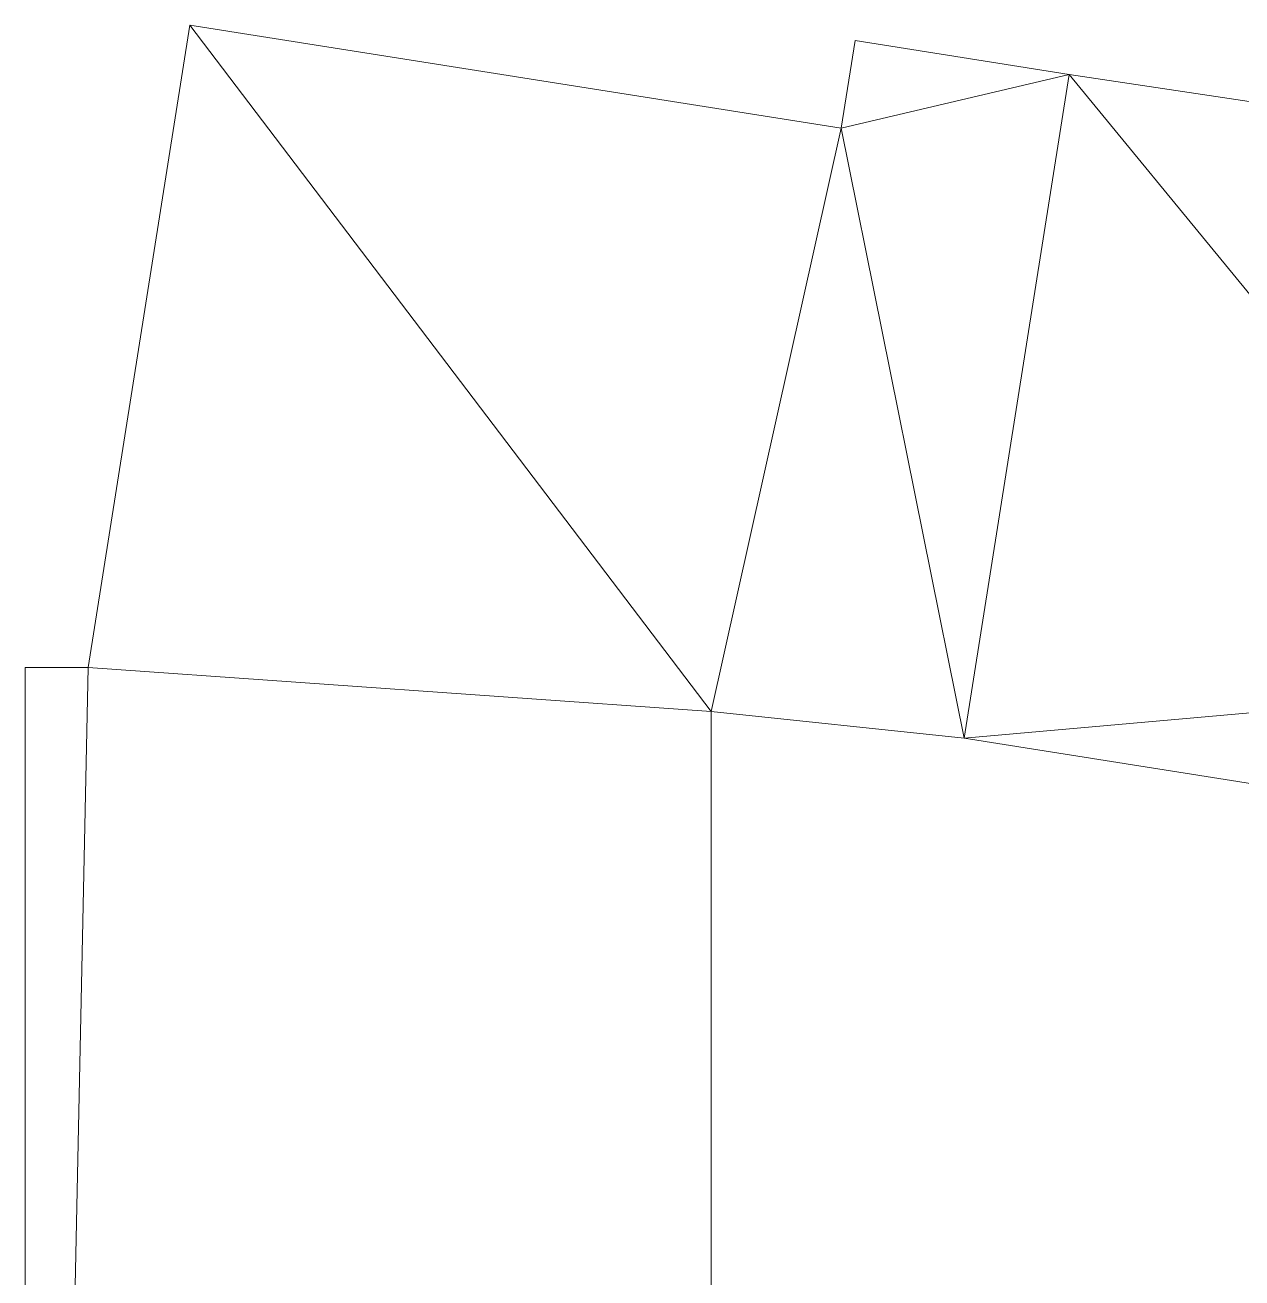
# Model space of a CAD drawing. Header units: inches. Extents: x -103556 to 1920310, y -1393088 to 690320.
# Drawn here: x -103556 to 402411, y 169468 to 690320 of the extents above; entities that cross this region are included whole.
import ezdxf

# ---------------------------------------------------------------- set-up
doc = ezdxf.new("R2010")
doc.units = ezdxf.units.IN
doc.header["$MEASUREMENT"] = 0
doc.layers.add('A-CLNG-SUSP', color=5, linetype='Continuous', lineweight=13)
doc.layers.add('A-WALL', color=2, linetype='Continuous', lineweight=13)

msp = doc.modelspace()

# ---------------------------------------------------------------- meshes
at = {"layer": 'A-CLNG-SUSP'}
mesh = msp.add_polyface(dxfattribs=at)
corners = [(241533, 683934, 91682), (235751, 647429, 91682), (-35050, 690320, 91682), (-77347, 423264, 91682), (-103556, 423264, 91682), (-103556, -822920, 91682), (181716, -822920, 91682), (181716, 404968, 91682), (286874, 393915, 91682), (330575, 669832, 91682)]
mesh.append_faces([[corners[k] for k in face] for face in [(3, 7, 2)]], dxfattribs={"vtx0": -1, "vtx1": -1})
mesh.append_faces([[corners[k] for k in face] for face in [(7, 8, 1, 2)]], dxfattribs={"vtx1": -1, "vtx3": -1})
mesh.append_faces([[corners[k] for k in face] for face in [(9, 0, 1, 8), (3, 4, 5)]], dxfattribs={"vtx2": -1})
mesh.append_faces([[corners[k] for k in face] for face in [(5, 6, 7, 3)]], dxfattribs={"vtx2": -1, "vtx3": -1})
mesh = msp.add_polyface(dxfattribs=at)
corners = [(241533, 683934, 91680), (330575, 669832, 91680), (286874, 393915, 91680), (181716, 404968, 91680), (181716, -822920, 91680), (-103556, -822920, 91680), (-103556, 423264, 91680), (-77347, 423264, 91680), (-35050, 690320, 91680), (235751, 647429, 91680)]
mesh.append_faces([[corners[k] for k in face] for face in [(1, 9, 0)]], dxfattribs={"vtx0": -1})
mesh.append_faces([[corners[k] for k in face] for face in [(3, 7, 8, 9)]], dxfattribs={"vtx0": -1, "vtx3": -1})
mesh.append_faces([[corners[k] for k in face] for face in [(6, 7, 5)]], dxfattribs={"vtx1": -1})
mesh.append_faces([[corners[k] for k in face] for face in [(2, 3, 9, 1)]], dxfattribs={"vtx1": -1, "vtx2": -1})
mesh.append_faces([[corners[k] for k in face] for face in [(3, 4, 5, 7)]], dxfattribs={"vtx2": -1, "vtx3": -1})
mesh = msp.add_polyface(dxfattribs=at)
corners = [(-77347, 423264, 91682), (-35050, 690320, 91682), (-35050, 690320, 91680), (-77347, 423264, 91680)]
mesh.append_faces([[corners[k] for k in face] for face in [(0, 1, 2, 3)]])
mesh = msp.add_polyface(dxfattribs=at)
corners = [(-35050, 690320, 91682), (235751, 647429, 91682), (235751, 647429, 91680), (-35050, 690320, 91680)]
mesh.append_faces([[corners[k] for k in face] for face in [(0, 1, 2, 3)]])
mesh = msp.add_polyface(dxfattribs=at)
corners = [(235751, 647429, 91682), (241533, 683934, 91682), (241533, 683934, 91680), (235751, 647429, 91680)]
mesh.append_faces([[corners[k] for k in face] for face in [(0, 1, 2, 3)]])
mesh = msp.add_polyface(dxfattribs=at)
corners = [(241533, 683934, 91682), (330575, 669832, 91682), (330575, 669832, 91680), (241533, 683934, 91680)]
mesh.append_faces([[corners[k] for k in face] for face in [(0, 1, 2, 3)]])
mesh = msp.add_polyface(dxfattribs=at)
corners = [(286866, 393916, 132866), (529276, 355522, 132866), (538888, 416206, 132866), (651050, 398441, 132866), (642122, 342072, 132866), (693237, 333976, 132866), (722353, 611002, 132866), (330567, 669833, 132866)]
mesh.append_faces([[corners[k] for k in face] for face in [(3, 6, 2)]], dxfattribs={"vtx0": -1, "vtx1": -1})
mesh.append_faces([[corners[k] for k in face] for face in [(2, 6, 7, 0)]], dxfattribs={"vtx0": -1, "vtx3": -1})
mesh.append_faces([[corners[k] for k in face] for face in [(0, 1, 2)]], dxfattribs={"vtx2": -1})
mesh.append_faces([[corners[k] for k in face] for face in [(3, 4, 5, 6)]], dxfattribs={"vtx3": -1})
mesh = msp.add_polyface(dxfattribs=at)
corners = [(286866, 393916, 132864), (330567, 669833, 132864), (722353, 611002, 132864), (693237, 333976, 132864), (642122, 342072, 132864), (651050, 398441, 132864), (538888, 416206, 132864), (529276, 355522, 132864)]
mesh.append_faces([[corners[k] for k in face] for face in [(2, 5, 6, 1)]], dxfattribs={"vtx0": -1, "vtx2": -1})
mesh.append_faces([[corners[k] for k in face] for face in [(3, 4, 5, 2)]], dxfattribs={"vtx2": -1})
mesh.append_faces([[corners[k] for k in face] for face in [(6, 7, 0, 1)]], dxfattribs={"vtx3": -1})
mesh = msp.add_polyface(dxfattribs=at)
corners = [(286866, 393916, 132866), (330567, 669833, 132866), (330567, 669833, 132864), (286866, 393916, 132864)]
mesh.append_faces([[corners[k] for k in face] for face in [(0, 1, 2, 3)]])
mesh = msp.add_polyface(dxfattribs=at)
corners = [(330575, 669832, 91682), (286874, 393915, 91682), (286874, 393915, 91680), (330575, 669832, 91680)]
mesh.append_faces([[corners[k] for k in face] for face in [(0, 1, 2, 3)]])
mesh = msp.add_polyface(dxfattribs=at)
corners = [(330567, 669833, 132866), (722353, 611002, 132866), (722353, 611002, 132864), (330567, 669833, 132864)]
mesh.append_faces([[corners[k] for k in face] for face in [(0, 1, 2, 3)]])
mesh = msp.add_polyface(dxfattribs=at)
corners = [(-103556, 423264, 91682), (-77347, 423264, 91682), (-77347, 423264, 91680), (-103556, 423264, 91680)]
mesh.append_faces([[corners[k] for k in face] for face in [(3, 0, 1, 2)]])
mesh = msp.add_polyface(dxfattribs=at)
corners = [(-103556, -822920, 91682), (-103556, 423264, 91682), (-103556, 423264, 91680), (-103556, -822920, 91680)]
mesh.append_faces([[corners[k] for k in face] for face in [(3, 0, 1, 2)]])
mesh = msp.add_polyface(dxfattribs=at)
corners = [(422916, -684000, 64850), (422916, -822912, 64850), (493612, -822912, 64850), (493612, -794064, 64850), (513588, -794064, 64850), (513588, -1016360, 64850), (129983, -1023056, 64850), (129983, -1122168, 64850), (129983, -1137566, 64850), (469827, -1137566, 64850), (469827, -1116550, 64850), (1920310, -1091232, 64850), (1886767, 173467, 64850), (1626695, 173467, 64850), (1626695, 42707, 64850), (1767286, 46436, 64850), (1792691, -911443, 64850), (1637747, -911443, 64850), (1637747, -978259, 64850), (793892, -992989, 64850), (793892, -929205, 64850), (638852, -929205, 64850), (624249, 314010, 64850), (637952, 400524, 64850), (547043, 414922, 64850), (538121, 330039, 64850), (507210, 330039, 64850), (507210, -700617, 64850), (486370, -700617, 64850), (486370, -624825, 64850), (181712, -624825, 64850), (181712, -684000, 64850)]
mesh.append_faces([[corners[k] for k in face] for face in [(0, 29, 30, 31)]], dxfattribs={"vtx0": -1})
mesh.append_faces([[corners[k] for k in face] for face in [(3, 28, 0)]], dxfattribs={"vtx0": -1, "vtx1": -1, "vtx2": -1})
mesh.append_faces([[corners[k] for k in face] for face in [(5, 10, 19, 21)]], dxfattribs={"vtx0": -1, "vtx1": -1, "vtx2": -1, "vtx3": -1})
mesh.append_faces([[corners[k] for k in face] for face in [(0, 28, 29), (12, 15, 16, 11), (11, 18, 19, 10)]], dxfattribs={"vtx0": -1, "vtx2": -1})
mesh.append_faces([[corners[k] for k in face] for face in [(22, 25, 26, 27), (10, 5, 6, 7)]], dxfattribs={"vtx0": -1, "vtx3": -1})
mesh.append_faces([[corners[k] for k in face] for face in [(20, 21, 19)]], dxfattribs={"vtx1": -1})
mesh.append_faces([[corners[k] for k in face] for face in [(4, 5, 21)]], dxfattribs={"vtx1": -1, "vtx2": -1})
mesh.append_faces([[corners[k] for k in face] for face in [(21, 22, 27, 4)]], dxfattribs={"vtx1": -1, "vtx2": -1, "vtx3": -1})
mesh.append_faces([[corners[k] for k in face] for face in [(27, 28, 3, 4)]], dxfattribs={"vtx1": -1, "vtx3": -1})
mesh.append_faces([[corners[k] for k in face] for face in [(23, 24, 25, 22), (13, 14, 15, 12), (1, 2, 3, 0)]], dxfattribs={"vtx2": -1})
mesh.append_faces([[corners[k] for k in face] for face in [(16, 17, 18, 11)]], dxfattribs={"vtx2": -1, "vtx3": -1})
mesh.append_faces([[corners[k] for k in face] for face in [(7, 8, 9, 10)]], dxfattribs={"vtx3": -1})
mesh = msp.add_polyface(dxfattribs=at)
corners = [(422916, -684000, 64848), (181712, -684000, 64848), (181712, -624825, 64848), (486370, -624825, 64848), (486370, -700617, 64848), (507210, -700617, 64848), (507210, 330039, 64848), (538121, 330039, 64848), (547043, 414922, 64848), (637952, 400524, 64848), (624249, 314010, 64848), (638852, -929205, 64848), (793892, -929205, 64848), (793892, -992989, 64848), (1637747, -978259, 64848), (1637747, -911443, 64848), (1792691, -911443, 64848), (1767286, 46436, 64848), (1626695, 42707, 64848), (1626695, 173467, 64848), (1886767, 173467, 64848), (1920310, -1091232, 64848), (469827, -1116550, 64848), (469827, -1137566, 64848), (129983, -1137566, 64848), (129983, -1122168, 64848), (129983, -1023056, 64848), (513588, -1016360, 64848), (513588, -794064, 64848), (493612, -794064, 64848), (493612, -822912, 64848), (422916, -822912, 64848)]
mesh.append_faces([[corners[k] for k in face] for face in [(16, 21, 14, 15)]], dxfattribs={"vtx0": -1, "vtx1": -1})
mesh.append_faces([[corners[k] for k in face] for face in [(29, 0, 4), (11, 28, 5)]], dxfattribs={"vtx0": -1, "vtx1": -1, "vtx2": -1})
mesh.append_faces([[corners[k] for k in face] for face in [(13, 22, 27, 11)]], dxfattribs={"vtx0": -1, "vtx1": -1, "vtx2": -1, "vtx3": -1})
mesh.append_faces([[corners[k] for k in face] for face in [(29, 4, 5, 28), (0, 3, 4)]], dxfattribs={"vtx0": -1, "vtx2": -1})
mesh.append_faces([[corners[k] for k in face] for face in [(22, 25, 26, 27)]], dxfattribs={"vtx0": -1, "vtx3": -1})
mesh.append_faces([[corners[k] for k in face] for face in [(2, 3, 0, 1)]], dxfattribs={"vtx1": -1})
mesh.append_faces([[corners[k] for k in face] for face in [(27, 28, 11), (6, 7, 10)]], dxfattribs={"vtx1": -1, "vtx2": -1})
mesh.append_faces([[corners[k] for k in face] for face in [(13, 14, 21, 22), (10, 11, 5, 6), (20, 21, 16, 17)]], dxfattribs={"vtx1": -1, "vtx3": -1})
mesh.append_faces([[corners[k] for k in face] for face in [(23, 24, 25, 22), (11, 12, 13)]], dxfattribs={"vtx2": -1})
mesh.append_faces([[corners[k] for k in face] for face in [(29, 30, 31, 0), (17, 18, 19, 20), (7, 8, 9, 10)]], dxfattribs={"vtx3": -1})
mesh = msp.add_polyface(dxfattribs=at)
corners = [(181716, 404968, 91682), (181716, -822920, 91682), (181716, -822920, 91680), (181716, 404968, 91680)]
mesh.append_faces([[corners[k] for k in face] for face in [(0, 1, 2, 3)]])
mesh = msp.add_polyface(dxfattribs=at)
corners = [(286874, 393915, 91682), (181716, 404968, 91682), (181716, 404968, 91680), (286874, 393915, 91680)]
mesh.append_faces([[corners[k] for k in face] for face in [(0, 1, 2, 3)]])
mesh = msp.add_polyface(dxfattribs=at)
corners = [(529276, 355522, 132866), (286866, 393916, 132866), (286866, 393916, 132864), (529276, 355522, 132864)]
mesh.append_faces([[corners[k] for k in face] for face in [(0, 1, 2, 3)]])
at = {"layer": 'A-WALL'}
mesh = msp.add_polyface(dxfattribs=at)
corners = [(-35050, 690320, -60960), (-77347, 423264, -60960), (-77348, 423256, -60960), (-77348, 423256, 91584), (-77347, 423264, 91584), (-35050, 690320, 91584)]
mesh.append_faces([[corners[k] for k in face] for face in [(3, 4, 1, 2)]], dxfattribs={"vtx1": -1})
mesh.append_faces([[corners[k] for k in face] for face in [(4, 5, 0, 1)]], dxfattribs={"vtx3": -1})
mesh = msp.add_polyface(dxfattribs=at)
corners = [(-77348, 423256, -60960), (-77347, 423264, -60960), (-35050, 690320, -60960), (-35042, 690319, -60960), (-35043, 690311, -60960), (-77340, 423256, -60960)]
mesh.append_faces([[corners[k] for k in face] for face in [(0, 1, 5), (3, 4, 2)]], dxfattribs={"vtx1": -1})
mesh.append_faces([[corners[k] for k in face] for face in [(1, 2, 4, 5)]], dxfattribs={"vtx1": -1, "vtx3": -1})
mesh = msp.add_polyface(dxfattribs=at)
corners = [(-35050, 690320, 91584), (-77347, 423264, 91584), (-77348, 423256, 91584), (-77340, 423256, 91584), (-35043, 690311, 91584), (-35042, 690319, 91584)]
mesh.append_faces([[corners[k] for k in face] for face in [(0, 1, 4, 5)]], dxfattribs={"vtx1": -1})
mesh.append_faces([[corners[k] for k in face] for face in [(3, 4, 1)]], dxfattribs={"vtx1": -1, "vtx2": -1})
mesh.append_faces([[corners[k] for k in face] for face in [(1, 2, 3)]], dxfattribs={"vtx2": -1})
mesh = msp.add_polyface(dxfattribs=at)
corners = [(-35042, 690319, -60960), (-35042, 690319, 91584), (-35043, 690311, 91584), (-77340, 423256, 91584), (-77340, 423256, -60960), (-35043, 690311, -60960)]
mesh.append_faces([[corners[k] for k in face] for face in [(3, 4, 5, 2), (0, 1, 2, 5)]], dxfattribs={"vtx2": -1})
mesh = msp.add_polyface(dxfattribs=at)
corners = [(-35050, 690320, -60960), (-35050, 690320, 91584), (-35042, 690319, 91584), (-35042, 690319, -60960)]
mesh.append_faces([[corners[k] for k in face] for face in [(2, 3, 0, 1)]])
mesh = msp.add_polyface(dxfattribs=at)
corners = [(235758, 647420, -60960), (-35043, 690311, -60960), (-35042, 690319, -60960), (235751, 647429, -60960), (235759, 647428, -60960)]
mesh.append_faces([[corners[k] for k in face] for face in [(3, 0, 1, 2)]], dxfattribs={"vtx0": -1})
mesh.append_faces([[corners[k] for k in face] for face in [(3, 4, 0)]], dxfattribs={"vtx2": -1})
mesh = msp.add_polyface(dxfattribs=at)
corners = [(-35043, 690311, 91584), (235758, 647420, 91584), (235759, 647428, 91584), (235751, 647429, 91584), (-35042, 690319, 91584)]
mesh.append_faces([[corners[k] for k in face] for face in [(0, 1, 3, 4), (2, 3, 1)]], dxfattribs={"vtx1": -1})
mesh = msp.add_polyface(dxfattribs=at)
corners = [(-35043, 690311, -60960), (-35043, 690311, 91584), (-35042, 690319, 91584), (-35042, 690319, -60960)]
mesh.append_faces([[corners[k] for k in face] for face in [(3, 0, 1, 2)]])
mesh = msp.add_polyface(dxfattribs=at)
corners = [(-35043, 690311, -60960), (235758, 647420, -60960), (235758, 647420, 91584), (-35043, 690311, 91584)]
mesh.append_faces([[corners[k] for k in face] for face in [(3, 0, 1, 2)]])
mesh = msp.add_polyface(dxfattribs=at)
corners = [(-35042, 690319, -60960), (-35042, 690319, 91584), (235751, 647429, 91584), (235759, 647428, 91584), (235759, 647428, -60960), (235751, 647429, -60960)]
mesh.append_faces([[corners[k] for k in face] for face in [(0, 1, 2, 5)]], dxfattribs={"vtx2": -1})
mesh.append_faces([[corners[k] for k in face] for face in [(2, 3, 4, 5)]], dxfattribs={"vtx3": -1})
mesh = msp.add_polyface(dxfattribs=at)
corners = [(235751, 647429, -60960), (235751, 647429, 91584), (241533, 683934, 91584), (241533, 683934, -60960)]
mesh.append_faces([[corners[k] for k in face] for face in [(2, 3, 0, 1)]])
mesh = msp.add_polyface(dxfattribs=at)
corners = [(241541, 683933, -60960), (241539, 683925, -60960), (235759, 647428, -60960), (235751, 647429, -60960), (241533, 683934, -60960)]
mesh.append_faces([[corners[k] for k in face] for face in [(1, 4, 0)]], dxfattribs={"vtx0": -1})
mesh.append_faces([[corners[k] for k in face] for face in [(1, 2, 3, 4)]], dxfattribs={"vtx3": -1})
mesh = msp.add_polyface(dxfattribs=at)
corners = [(235759, 647428, 91584), (241539, 683925, 91584), (241541, 683933, 91584), (241533, 683934, 91584), (235751, 647429, 91584)]
mesh.append_faces([[corners[k] for k in face] for face in [(3, 1, 2)]], dxfattribs={"vtx0": -1})
mesh.append_faces([[corners[k] for k in face] for face in [(4, 0, 1, 3)]], dxfattribs={"vtx2": -1})
mesh = msp.add_polyface(dxfattribs=at)
corners = [(235759, 647428, -60960), (241539, 683925, -60960), (241541, 683933, -60960), (241541, 683933, 91584), (241539, 683925, 91584), (235759, 647428, 91584)]
mesh.append_faces([[corners[k] for k in face] for face in [(5, 0, 1, 4), (2, 3, 4, 1)]], dxfattribs={"vtx2": -1})
mesh = msp.add_polyface(dxfattribs=at)
corners = [(241541, 683933, 91584), (241541, 683933, -60960), (241533, 683934, -60960), (241533, 683934, 91584)]
mesh.append_faces([[corners[k] for k in face] for face in [(0, 1, 2, 3)]])
mesh = msp.add_polyface(dxfattribs=at)
corners = [(330574, 669824, -60960), (330566, 669825, -60960), (241539, 683925, -60960), (241541, 683933, -60960), (330575, 669832, -60960), (330574, 669824, -60960)]
mesh.append_faces([[corners[k] for k in face] for face in [(5, 0, 1, 4)]], dxfattribs={"vtx2": -1})
mesh.append_faces([[corners[k] for k in face] for face in [(1, 2, 3, 4)]], dxfattribs={"vtx3": -1})
mesh = msp.add_polyface(dxfattribs=at)
corners = [(241539, 683925, 91584), (330566, 669825, 91584), (330574, 669824, 91584), (330575, 669832, 91584), (241541, 683933, 91584)]
mesh.append_faces([[corners[k] for k in face] for face in [(1, 2, 3), (4, 0, 1, 3)]], dxfattribs={"vtx2": -1})
mesh = msp.add_polyface(dxfattribs=at)
corners = [(241539, 683925, -60960), (241539, 683925, 91584), (241541, 683933, 91584), (241541, 683933, -60960)]
mesh.append_faces([[corners[k] for k in face] for face in [(3, 0, 1, 2)]])
mesh = msp.add_polyface(dxfattribs=at)
corners = [(241539, 683925, -60960), (330566, 669825, -60960), (330574, 669824, -60960), (330574, 669824, 91584), (330566, 669825, 91584), (241539, 683925, 91584)]
mesh.append_faces([[corners[k] for k in face] for face in [(3, 4, 1, 2)]], dxfattribs={"vtx1": -1})
mesh.append_faces([[corners[k] for k in face] for face in [(5, 0, 1, 4)]], dxfattribs={"vtx2": -1})
mesh = msp.add_polyface(dxfattribs=at)
corners = [(241541, 683933, -60960), (241541, 683933, 91584), (330575, 669832, 91584), (330575, 669832, -60960)]
mesh.append_faces([[corners[k] for k in face] for face in [(2, 3, 0, 1)]])
mesh = msp.add_polyface(dxfattribs=at)
corners = [(330566, 669825, -60960), (286867, 393924, -60960), (286867, 393924, 91584), (286866, 393916, 91584), (286866, 393916, 132768), (330567, 669833, 132768), (330567, 669833, 91584), (330566, 669825, 91584)]
mesh.append_faces([[corners[k] for k in face] for face in [(2, 7, 0, 1)]], dxfattribs={"vtx0": -1})
mesh.append_faces([[corners[k] for k in face] for face in [(2, 4, 7)]], dxfattribs={"vtx0": -1, "vtx1": -1, "vtx2": -1})
mesh.append_faces([[corners[k] for k in face] for face in [(7, 4, 5)]], dxfattribs={"vtx0": -1, "vtx2": -1})
mesh.append_faces([[corners[k] for k in face] for face in [(3, 4, 2)]], dxfattribs={"vtx1": -1})
mesh.append_faces([[corners[k] for k in face] for face in [(5, 6, 7)]], dxfattribs={"vtx2": -1})
mesh = msp.add_polyface(dxfattribs=at)
corners = [(330567, 669833, 132768), (286866, 393916, 132768), (286874, 393915, 132768), (286875, 393923, 132768), (330574, 669824, 132768), (330575, 669832, 132768)]
mesh.append_faces([[corners[k] for k in face] for face in [(3, 0, 1, 2)]], dxfattribs={"vtx0": -1})
mesh.append_faces([[corners[k] for k in face] for face in [(3, 4, 0)]], dxfattribs={"vtx1": -1, "vtx2": -1})
mesh.append_faces([[corners[k] for k in face] for face in [(4, 5, 0)]], dxfattribs={"vtx2": -1})
mesh = msp.add_polyface(dxfattribs=at)
corners = [(286867, 393924, -60960), (330566, 669825, -60960), (330574, 669824, -60960), (286875, 393923, -60960)]
mesh.append_faces([[corners[k] for k in face] for face in [(3, 0, 1, 2)]])
mesh = msp.add_polyface(dxfattribs=at)
corners = [(330574, 669824, -60960), (330574, 669824, 91584), (330575, 669832, 91584), (330575, 669832, 91584), (330575, 669832, 132768), (330574, 669824, 132768), (286875, 393923, 132768), (286874, 393915, 132768), (286874, 393915, 91584), (286874, 393915, 91584), (286875, 393923, 91584), (286875, 393923, -60960)]
mesh.append_faces([[corners[k] for k in face] for face in [(9, 7, 8), (4, 2, 3)]], dxfattribs={"vtx0": -1})
mesh.append_faces([[corners[k] for k in face] for face in [(7, 9, 6)]], dxfattribs={"vtx0": -1, "vtx1": -1})
mesh.append_faces([[corners[k] for k in face] for face in [(1, 5, 10)]], dxfattribs={"vtx0": -1, "vtx1": -1, "vtx2": -1})
mesh.append_faces([[corners[k] for k in face] for face in [(6, 9, 10), (10, 5, 6), (2, 4, 5)]], dxfattribs={"vtx0": -1, "vtx2": -1})
mesh.append_faces([[corners[k] for k in face] for face in [(1, 2, 5)]], dxfattribs={"vtx1": -1, "vtx2": -1})
mesh.append_faces([[corners[k] for k in face] for face in [(10, 11, 0, 1)]], dxfattribs={"vtx3": -1})
mesh = msp.add_polyface(dxfattribs=at)
corners = [(330567, 669833, 91584), (330575, 669832, 91584), (330575, 669832, 91584), (330574, 669824, 91584), (330566, 669825, 91584)]
mesh.append_faces([[corners[k] for k in face] for face in [(3, 4, 0, 2), (0, 1, 2)]], dxfattribs={"vtx2": -1})
mesh = msp.add_polyface(dxfattribs=at)
corners = [(330566, 669825, -60960), (330566, 669825, 91584), (330574, 669824, 91584), (330574, 669824, -60960)]
mesh.append_faces([[corners[k] for k in face] for face in [(3, 0, 1, 2)]])
mesh = msp.add_polyface(dxfattribs=at)
corners = [(330567, 669833, 91584), (330567, 669833, 132768), (330575, 669832, 132768), (330575, 669832, 91584)]
mesh.append_faces([[corners[k] for k in face] for face in [(2, 3, 0, 1)]])
mesh = msp.add_polyface(dxfattribs=at)
corners = [(330574, 669824, 91584), (330574, 669824, -60960), (330574, 669824, -60960), (330575, 669832, -60960), (330575, 669832, 91584)]
mesh.append_faces([[corners[k] for k in face] for face in [(2, 4, 0)]], dxfattribs={"vtx0": -1, "vtx2": -1})
mesh.append_faces([[corners[k] for k in face] for face in [(0, 1, 2), (2, 3, 4)]], dxfattribs={"vtx2": -1})
mesh = msp.add_polyface(dxfattribs=at)
corners = [(330575, 669832, -60960), (722345, 611003, -60960), (722344, 610995, -60960), (330574, 669824, -60960), (330575, 669832, -60960)]
mesh.append_faces([[corners[k] for k in face] for face in [(3, 1, 2)]], dxfattribs={"vtx0": -1})
mesh.append_faces([[corners[k] for k in face] for face in [(4, 0, 1, 3)]], dxfattribs={"vtx2": -1})
mesh = msp.add_polyface(dxfattribs=at)
corners = [(722345, 611003, 132768), (330575, 669832, 132768), (330574, 669824, 132768), (722344, 610995, 132768)]
mesh.append_faces([[corners[k] for k in face] for face in [(0, 1, 2, 3)]])
mesh = msp.add_polyface(dxfattribs=at)
corners = [(330575, 669832, -60960), (330575, 669832, -60960), (330574, 669824, -60960), (330574, 669824, 132768), (330575, 669832, 132768), (330575, 669832, 91584)]
mesh.append_faces([[corners[k] for k in face] for face in [(5, 2, 3, 4), (1, 5, 0)]], dxfattribs={"vtx0": -1})
mesh.append_faces([[corners[k] for k in face] for face in [(1, 2, 5)]], dxfattribs={"vtx1": -1, "vtx2": -1})
mesh = msp.add_polyface(dxfattribs=at)
corners = [(722344, 610995, -60960), (722344, 610995, 132768), (330574, 669824, 132768), (330574, 669824, -60960)]
mesh.append_faces([[corners[k] for k in face] for face in [(2, 3, 0, 1)]])
mesh = msp.add_polyface(dxfattribs=at)
corners = [(722345, 611003, -60960), (330575, 669832, -60960), (330575, 669832, 91584), (330575, 669832, 132768), (722345, 611003, 132768)]
mesh.append_faces([[corners[k] for k in face] for face in [(2, 4, 0, 1)]], dxfattribs={"vtx0": -1})
mesh.append_faces([[corners[k] for k in face] for face in [(2, 3, 4)]], dxfattribs={"vtx2": -1})
mesh = msp.add_polyface(dxfattribs=at)
corners = [(235759, 647428, -60960), (235759, 647428, 91584), (235751, 647429, 91584), (235751, 647429, -60960)]
mesh.append_faces([[corners[k] for k in face] for face in [(3, 0, 1, 2)]])
mesh = msp.add_polyface(dxfattribs=at)
corners = [(235758, 647420, 91584), (235758, 647420, -60960), (235759, 647428, -60960), (235759, 647428, 91584)]
mesh.append_faces([[corners[k] for k in face] for face in [(0, 1, 2, 3)]])
mesh = msp.add_polyface(dxfattribs=at)
corners = [(-77347, 423264, -60960), (-103556, 423264, -60960), (-103556, 423264, 91584), (-77347, 423264, 91584)]
mesh.append_faces([[corners[k] for k in face] for face in [(3, 0, 1, 2)]])
mesh = msp.add_polyface(dxfattribs=at)
corners = [(-103556, 423264, -60960), (-77347, 423264, -60960), (-77348, 423256, -60960), (-103548, 423256, -60960), (-103556, 423256, -60960)]
mesh.append_faces([[corners[k] for k in face] for face in [(3, 0, 1, 2)]], dxfattribs={"vtx0": -1})
mesh.append_faces([[corners[k] for k in face] for face in [(3, 4, 0)]], dxfattribs={"vtx2": -1})
mesh = msp.add_polyface(dxfattribs=at)
corners = [(-77347, 423264, 91584), (-103556, 423264, 91584), (-103556, 423256, 91584), (-103548, 423256, 91584), (-77348, 423256, 91584)]
mesh.append_faces([[corners[k] for k in face] for face in [(3, 0, 1, 2)]], dxfattribs={"vtx0": -1})
mesh.append_faces([[corners[k] for k in face] for face in [(3, 4, 0)]], dxfattribs={"vtx2": -1})
mesh = msp.add_polyface(dxfattribs=at)
corners = [(-103556, 423264, 91584), (-103556, 423264, -60960), (-103556, 423256, -60960), (-103556, 423256, 91584)]
mesh.append_faces([[corners[k] for k in face] for face in [(0, 1, 2, 3)]])
mesh = msp.add_polyface(dxfattribs=at)
corners = [(-77348, 423256, -60960), (-77348, 423256, 91584), (-103548, 423256, 91584), (-103556, 423256, 91584), (-103556, 423256, -60960), (-103548, 423256, -60960)]
mesh.append_faces([[corners[k] for k in face] for face in [(2, 3, 4, 5), (5, 0, 1, 2)]], dxfattribs={"vtx3": -1})
mesh = msp.add_polyface(dxfattribs=at)
corners = [(-103556, 423256, -60960), (-103556, -822920, -60960), (-103556, -822920, 91584), (-103556, 423256, 91584)]
mesh.append_faces([[corners[k] for k in face] for face in [(3, 0, 1, 2)]])
mesh = msp.add_polyface(dxfattribs=at)
corners = [(-103556, -822920, -60960), (-103556, 423256, -60960), (-103548, 423256, -60960), (-103548, -822912, -60960), (-103548, -822920, -60960)]
mesh.append_faces([[corners[k] for k in face] for face in [(3, 1, 2)]], dxfattribs={"vtx0": -1})
mesh.append_faces([[corners[k] for k in face] for face in [(0, 1, 3, 4)]], dxfattribs={"vtx1": -1})
mesh = msp.add_polyface(dxfattribs=at)
corners = [(-103556, 423256, 91584), (-103556, -822920, 91584), (-103548, -822920, 91584), (-103548, -822912, 91584), (-103548, 423256, 91584)]
mesh.append_faces([[corners[k] for k in face] for face in [(3, 1, 2)]], dxfattribs={"vtx0": -1})
mesh.append_faces([[corners[k] for k in face] for face in [(0, 1, 3, 4)]], dxfattribs={"vtx1": -1})
mesh = msp.add_polyface(dxfattribs=at)
corners = [(-103556, 423256, -60960), (-103556, 423256, 91584), (-103548, 423256, 91584), (-103548, 423256, -60960)]
mesh.append_faces([[corners[k] for k in face] for face in [(3, 0, 1, 2)]])
mesh = msp.add_polyface(dxfattribs=at)
corners = [(-103548, 423256, -60960), (-103548, 423256, 91584), (-103548, -822912, 91584), (-103548, -822920, 91584), (-103548, -822920, -60960), (-103548, -822912, -60960)]
mesh.append_faces([[corners[k] for k in face] for face in [(3, 4, 5, 2), (0, 1, 2, 5)]], dxfattribs={"vtx2": -1})
mesh = msp.add_polyface(dxfattribs=at)
corners = [(-77347, 423264, -60960), (-77347, 423264, 91584), (-77348, 423256, 91584), (-77348, 423256, -60960)]
mesh.append_faces([[corners[k] for k in face] for face in [(3, 0, 1, 2)]])
mesh = msp.add_polyface(dxfattribs=at)
corners = [(-77348, 423256, 91584), (-77348, 423256, -60960), (-77340, 423256, -60960), (-77340, 423256, 91584)]
mesh.append_faces([[corners[k] for k in face] for face in [(0, 1, 2, 3)]])
mesh = msp.add_polyface(dxfattribs=at)
corners = [(181708, -822912, -60960), (181708, -822912, 91584), (181708, 404977, 91584), (181708, 404977, -60960)]
mesh.append_faces([[corners[k] for k in face] for face in [(1, 2, 3, 0)]])
mesh = msp.add_polyface(dxfattribs=at)
corners = [(181716, 404976, -60960), (181716, 404968, -60960), (181716, -624817, -60960), (181716, -624825, -60960), (181716, -684000, -60960), (181716, -684008, -60960), (181716, -822912, -60960), (181708, -822912, -60960), (181708, 404977, -60960)]
mesh.append_faces([[corners[k] for k in face] for face in [(2, 8, 1), (5, 7, 4)]], dxfattribs={"vtx0": -1, "vtx1": -1})
mesh.append_faces([[corners[k] for k in face] for face in [(7, 2, 3, 4)]], dxfattribs={"vtx0": -1, "vtx3": -1})
mesh.append_faces([[corners[k] for k in face] for face in [(0, 1, 8), (6, 7, 5)]], dxfattribs={"vtx1": -1})
mesh.append_faces([[corners[k] for k in face] for face in [(7, 8, 2)]], dxfattribs={"vtx1": -1, "vtx2": -1})
mesh = msp.add_polyface(dxfattribs=at)
corners = [(181716, -822912, 91584), (181716, 404968, 91584), (181716, 404976, 91584), (181708, 404977, 91584), (181708, -822912, 91584)]
mesh.append_faces([[corners[k] for k in face] for face in [(1, 2, 3), (4, 0, 1, 3)]], dxfattribs={"vtx2": -1})
mesh = msp.add_polyface(dxfattribs=at)
corners = [(181716, 404976, 91584), (181716, 404976, -60960), (181708, 404977, -60960), (181708, 404977, 91584)]
mesh.append_faces([[corners[k] for k in face] for face in [(0, 1, 2, 3)]])
mesh = msp.add_polyface(dxfattribs=at)
corners = [(181716, -822912, -60960), (181716, -684008, -60960), (181716, -684000, -60960), (181716, -624825, -60960), (181716, -624817, -60960), (181716, 404968, -60960), (181716, 404976, -60960), (181716, 404976, 91584), (181716, 404968, 91584), (181716, -822912, 91584)]
mesh.append_faces([[corners[k] for k in face] for face in [(8, 6, 7)]], dxfattribs={"vtx0": -1})
mesh.append_faces([[corners[k] for k in face] for face in [(9, 3, 4, 8)]], dxfattribs={"vtx0": -1, "vtx2": -1})
mesh.append_faces([[corners[k] for k in face] for face in [(0, 1, 9)]], dxfattribs={"vtx1": -1})
mesh.append_faces([[corners[k] for k in face] for face in [(2, 3, 9, 1), (5, 6, 8, 4)]], dxfattribs={"vtx1": -1, "vtx2": -1})
mesh = msp.add_polyface(dxfattribs=at)
corners = [(181716, 404976, -60960), (181716, 404976, 91584), (286867, 393924, 91584), (286875, 393923, 91584), (286875, 393923, -60960), (286867, 393924, -60960)]
mesh.append_faces([[corners[k] for k in face] for face in [(5, 2, 3, 4)]], dxfattribs={"vtx0": -1})
mesh.append_faces([[corners[k] for k in face] for face in [(5, 0, 1, 2)]], dxfattribs={"vtx3": -1})
mesh = msp.add_polyface(dxfattribs=at)
corners = [(286874, 393915, -60960), (181716, 404968, -60960), (181716, 404976, -60960), (286867, 393924, -60960), (286875, 393923, -60960), (286875, 393923, -60960)]
mesh.append_faces([[corners[k] for k in face] for face in [(3, 0, 1, 2)]], dxfattribs={"vtx0": -1})
mesh.append_faces([[corners[k] for k in face] for face in [(5, 0, 3, 4)]], dxfattribs={"vtx1": -1})
mesh = msp.add_polyface(dxfattribs=at)
corners = [(181716, 404968, 91584), (286874, 393915, 91584), (286875, 393923, 91584), (286867, 393924, 91584), (181716, 404976, 91584)]
mesh.append_faces([[corners[k] for k in face] for face in [(0, 1, 3, 4), (2, 3, 1)]], dxfattribs={"vtx1": -1})
mesh = msp.add_polyface(dxfattribs=at)
corners = [(181716, 404968, -60960), (181716, 404968, 91584), (181716, 404976, 91584), (181716, 404976, -60960)]
mesh.append_faces([[corners[k] for k in face] for face in [(3, 0, 1, 2)]])
mesh = msp.add_polyface(dxfattribs=at)
corners = [(181716, 404968, -60960), (286874, 393915, -60960), (286874, 393915, 91584), (181716, 404968, 91584)]
mesh.append_faces([[corners[k] for k in face] for face in [(3, 0, 1, 2)]])
mesh = msp.add_polyface(dxfattribs=at)
corners = [(286874, 393915, 91584), (286866, 393916, 91584), (286867, 393924, 91584), (286875, 393923, 91584), (286874, 393915, 91584)]
mesh.append_faces([[corners[k] for k in face] for face in [(4, 1, 2, 3), (1, 4, 0)]], dxfattribs={"vtx0": -1})
mesh = msp.add_polyface(dxfattribs=at)
corners = [(286866, 393916, 132768), (286866, 393916, 91584), (286874, 393915, 91584), (286874, 393915, 132768)]
mesh.append_faces([[corners[k] for k in face] for face in [(0, 1, 2, 3)]])
mesh = msp.add_polyface(dxfattribs=at)
corners = [(286867, 393924, 91584), (286867, 393924, -60960), (286875, 393923, -60960), (286875, 393923, 91584)]
mesh.append_faces([[corners[k] for k in face] for face in [(1, 2, 3, 0)]])
mesh = msp.add_polyface(dxfattribs=at)
corners = [(286874, 393915, 91584), (286874, 393915, -60960), (286875, 393923, -60960), (286875, 393923, -60960), (286875, 393923, 91584)]
mesh.append_faces([[corners[k] for k in face] for face in [(2, 4, 0)]], dxfattribs={"vtx0": -1, "vtx2": -1})
mesh.append_faces([[corners[k] for k in face] for face in [(0, 1, 2), (2, 3, 4)]], dxfattribs={"vtx2": -1})
mesh = msp.add_polyface(dxfattribs=at)
corners = [(529276, 355522, -60960), (286874, 393915, -60960), (286874, 393915, -60960), (286875, 393923, -60960), (529270, 355532, -60960), (529278, 355530, -60960)]
mesh.append_faces([[corners[k] for k in face] for face in [(4, 0, 1, 2)]], dxfattribs={"vtx0": -1, "vtx3": -1})
mesh.append_faces([[corners[k] for k in face] for face in [(3, 4, 2)]], dxfattribs={"vtx1": -1})
mesh.append_faces([[corners[k] for k in face] for face in [(4, 5, 0)]], dxfattribs={"vtx2": -1})
mesh = msp.add_polyface(dxfattribs=at)
corners = [(286874, 393915, 132768), (529276, 355522, 132768), (529278, 355530, 132768), (529270, 355532, 132768), (286875, 393923, 132768)]
mesh.append_faces([[corners[k] for k in face] for face in [(0, 1, 3, 4), (2, 3, 1)]], dxfattribs={"vtx1": -1})
mesh = msp.add_polyface(dxfattribs=at)
corners = [(286874, 393915, 132768), (286875, 393923, 132768), (286875, 393923, -60960), (286874, 393915, -60960), (286874, 393915, -60960), (286874, 393915, 91584)]
mesh.append_faces([[corners[k] for k in face] for face in [(1, 5, 0)]], dxfattribs={"vtx0": -1})
mesh.append_faces([[corners[k] for k in face] for face in [(3, 5, 2)]], dxfattribs={"vtx0": -1, "vtx1": -1})
mesh.append_faces([[corners[k] for k in face] for face in [(5, 1, 2)]], dxfattribs={"vtx0": -1, "vtx2": -1})
mesh.append_faces([[corners[k] for k in face] for face in [(3, 4, 5)]], dxfattribs={"vtx2": -1})
mesh = msp.add_polyface(dxfattribs=at)
corners = [(286874, 393915, 132768), (286874, 393915, 91584), (286874, 393915, -60960), (529276, 355522, -60960), (529276, 355522, 132768)]
mesh.append_faces([[corners[k] for k in face] for face in [(1, 4, 0)]], dxfattribs={"vtx0": -1})
mesh.append_faces([[corners[k] for k in face] for face in [(3, 4, 1, 2)]], dxfattribs={"vtx1": -1})
mesh = msp.add_polyface(dxfattribs=at)
corners = [(286875, 393923, -60960), (286875, 393923, 132768), (529270, 355532, 132768), (529278, 355530, 132768), (529278, 355530, -60960), (529270, 355532, -60960)]
mesh.append_faces([[corners[k] for k in face] for face in [(5, 2, 3, 4)]], dxfattribs={"vtx0": -1})
mesh.append_faces([[corners[k] for k in face] for face in [(0, 1, 2, 5)]], dxfattribs={"vtx2": -1})

doc.saveas('drawing.dxf')
